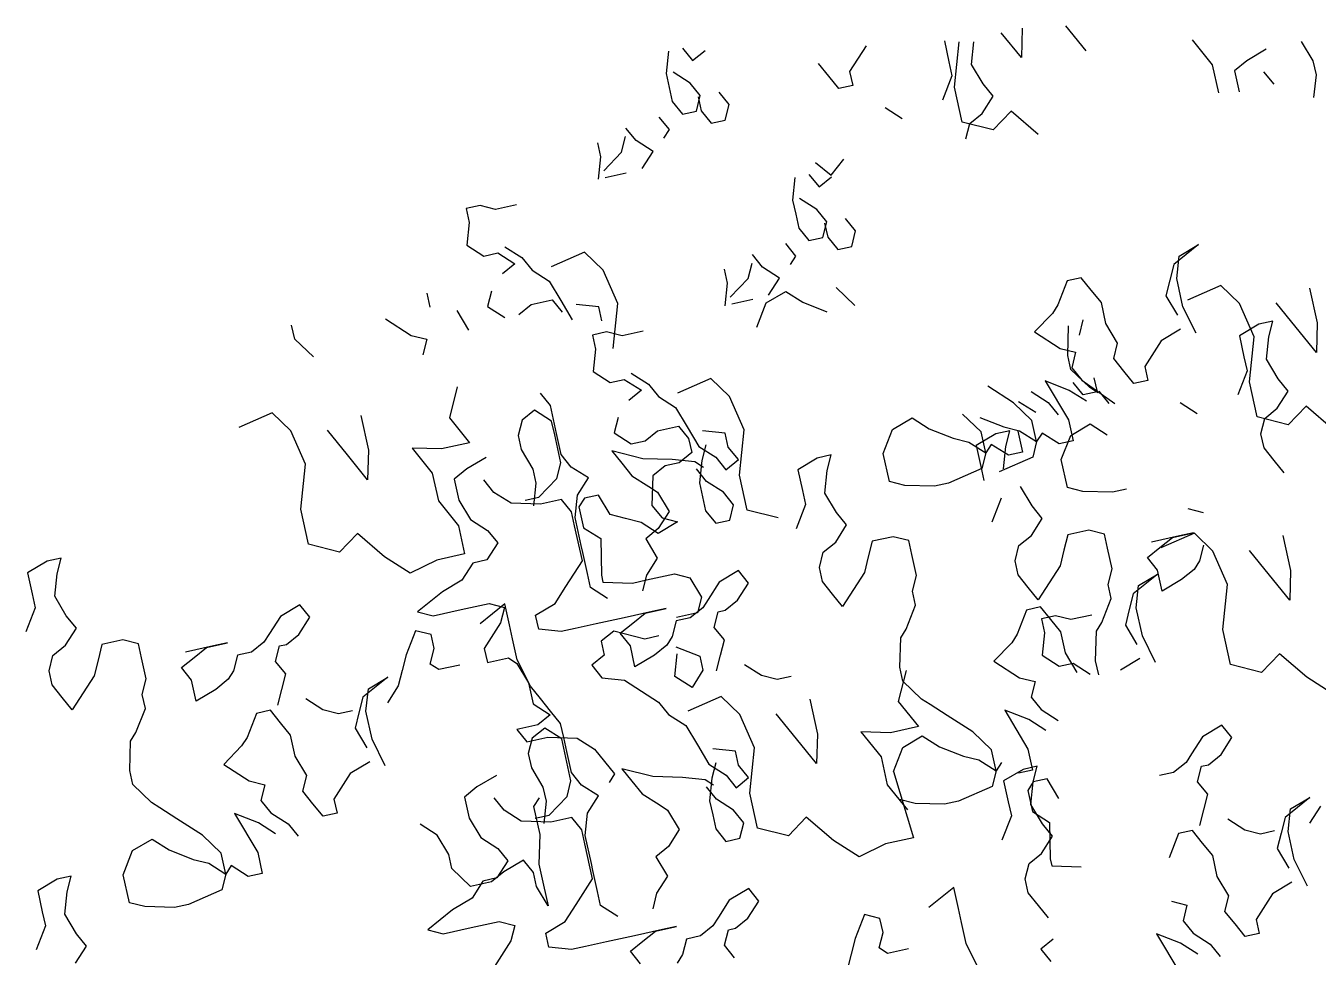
# Model space of a CAD drawing. Header units: millimetres. Extents: x 46 to 20372, y 30 to 14100.
# Drawn here: x 19454.6 to 19678, y 1046.2 to 1207.2 of the extents above; entities that cross this region are included whole.
import ezdxf

# ---------------------------------------------------------------- set-up
doc = ezdxf.new("R2010")
doc.units = ezdxf.units.MM
doc.layers.get('0').update_dxf_attribs({"color": 250})

msp = doc.modelspace()

# ---------------------------------------------------------------- linework, layer by layer
for p, q in [((19626.87, 1206.81), (19626.73, 1201.7)), ((19634.39, 1207.19), (19637.88, 1202.88)), ((19613.42, 1204.58), (19614.21, 1200.95)), ((19615.16, 1196.62), (19615.99, 1204.41)), ((19618.11, 1200.54), (19618.52, 1204.43)), ((19626.73, 1201.7), (19623.24, 1206.01)), ((19656.25, 1204.76), (19659.74, 1200.46)), ((19675.13, 1204.49), (19677.13, 1201.13)), ((19565.74, 1202.82), (19565.33, 1198.93)), ((19568.16, 1203.36), (19569.9, 1201.2)), ((19569.9, 1201.2), (19572.05, 1202.94)), ((19599.89, 1203.73), (19597.05, 1199.3)), ((19669.08, 1203.16), (19665.72, 1201.15)), ((19593.43, 1198.5), (19591.69, 1200.66)), ((19614.21, 1200.95), (19614.74, 1198.53)), ((19620.11, 1197.18), (19618.11, 1200.54)), ((19659.74, 1200.46), (19660.8, 1195.62)), ((19665.72, 1201.15), (19663.56, 1199.41)), ((19677.13, 1201.13), (19677.67, 1198.71)), ((19565.33, 1198.93), (19565.86, 1196.51)), ((19569.49, 1197.31), (19566.53, 1199.2)), ((19595.17, 1196.35), (19593.43, 1198.5)), ((19597.05, 1199.3), (19597.59, 1196.88)), ((19614.74, 1198.53), (19613.12, 1194.37)), ((19663.56, 1199.41), (19664.36, 1195.78)), ((19670.41, 1197.11), (19668.67, 1199.26)), ((19677.67, 1198.71), (19677.26, 1194.81)), ((19565.86, 1196.51), (19566.39, 1194.09)), ((19571.23, 1195.15), (19569.49, 1197.31)), ((19576.23, 1193.59), (19574.49, 1195.74)), ((19597.59, 1196.88), (19595.17, 1196.35)), ((19616.49, 1190.57), (19615.16, 1196.62)), ((19621.86, 1195.02), (19620.11, 1197.18)), ((19566.39, 1194.09), (19568.13, 1191.94)), ((19570.55, 1192.47), (19571.23, 1195.15)), ((19570.86, 1194.94), (19571.39, 1192.52)), ((19575.55, 1190.9), (19576.23, 1193.59)), ((19606.14, 1191.12), (19603.19, 1193.01)), ((19619.97, 1192.07), (19621.86, 1195.02)), ((19564.09, 1191.4), (19565.83, 1189.25)), ((19568.13, 1191.94), (19570.55, 1192.47)), ((19571.39, 1192.52), (19573.13, 1190.37)), ((19573.13, 1190.37), (19575.55, 1190.9)), ((19617.81, 1190.33), (19619.97, 1192.07)), ((19624.96, 1192.44), (19621.86, 1189.22)), ((19629.65, 1188.4), (19624.96, 1192.44)), ((19560.12, 1187.35), (19558.37, 1189.5)), ((19565.83, 1189.25), (19564.89, 1187.77)), ((19621.86, 1189.22), (19616.49, 1190.57)), ((19617.14, 1187.65), (19617.81, 1190.33)), ((19553.47, 1186.98), (19554, 1184.57)), ((19557.63, 1185.36), (19558.31, 1188.05)), ((19563.07, 1185.46), (19560.12, 1187.35)), ((19554, 1184.57), (19553.59, 1180.67)), ((19554.53, 1182.15), (19557.63, 1185.36)), ((19561.18, 1182.51), (19563.07, 1185.46)), ((19593.86, 1181.39), (19596.05, 1184.13)), ((19591.12, 1183.57), (19593.86, 1181.39)), ((19558.43, 1181.74), (19554.8, 1180.94)), ((19587.6, 1180.98), (19587.19, 1177.09)), ((19590.02, 1181.51), (19591.76, 1179.36)), ((19591.76, 1179.36), (19593.91, 1181.1)), ((19591.35, 1175.47), (19588.39, 1177.35)), ((19533.17, 1176.14), (19530.75, 1175.61)), ((19530.75, 1175.61), (19531.28, 1173.19)), ((19535.85, 1175.46), (19533.17, 1176.14)), ((19539.48, 1176.26), (19535.85, 1175.46)), ((19587.19, 1177.09), (19587.72, 1174.67)), ((19593.09, 1173.31), (19591.35, 1175.47)), ((19531.28, 1173.19), (19530.87, 1169.29)), ((19587.72, 1174.67), (19588.25, 1172.25)), ((19592.41, 1170.63), (19593.09, 1173.31)), ((19592.72, 1173.1), (19593.25, 1170.68)), ((19598.09, 1171.74), (19596.35, 1173.9)), ((19588.25, 1172.25), (19589.99, 1170.1)), ((19589.99, 1170.1), (19592.41, 1170.63)), ((19593.25, 1170.68), (19594.99, 1168.53)), ((19597.41, 1169.06), (19598.09, 1171.74)), ((19530.87, 1169.29), (19533.82, 1167.41)), ((19537.45, 1169.02), (19540.4, 1167.13)), ((19585.95, 1169.56), (19587.69, 1167.41)), ((19594.99, 1168.53), (19597.41, 1169.06)), ((19657.38, 1169.4), (19653.07, 1165.92)), ((19654.02, 1167.39), (19657.38, 1169.4)), ((19533.82, 1167.41), (19536.24, 1167.94)), ((19536.24, 1167.94), (19539.19, 1166.05)), ((19540.4, 1167.13), (19542.14, 1164.98)), ((19551.22, 1168.08), (19545.44, 1165.54)), ((19554.43, 1164.98), (19551.22, 1168.08)), ((19579.49, 1163.52), (19580.17, 1166.2)), ((19581.98, 1165.5), (19580.23, 1167.65)), ((19587.69, 1167.41), (19586.75, 1165.93)), ((19653.6, 1163.5), (19654.02, 1167.39)), ((19539.19, 1166.05), (19537.03, 1164.31)), ((19542.14, 1164.98), (19545.09, 1163.09)), ((19556.97, 1159.2), (19554.43, 1164.98)), ((19575.33, 1165.14), (19575.86, 1162.72)), ((19584.93, 1163.61), (19581.98, 1165.5)), ((19653.07, 1165.92), (19652.39, 1163.23)), ((19545.09, 1163.09), (19547.1, 1159.73)), ((19575.86, 1162.72), (19575.45, 1158.83)), ((19576.39, 1160.3), (19579.49, 1163.52)), ((19583.04, 1160.66), (19584.93, 1163.61)), ((19597.93, 1158.86), (19594.72, 1161.96)), ((19634.66, 1163.14), (19633.04, 1158.98)), ((19637.08, 1163.67), (19634.66, 1163.14)), ((19638.82, 1161.52), (19637.08, 1163.67)), ((19652.39, 1163.23), (19651.72, 1160.55)), ((19654.67, 1158.66), (19653.6, 1163.5)), ((19661.24, 1162.32), (19655.46, 1159.78)), ((19664.45, 1159.22), (19661.24, 1162.32)), ((19676.55, 1161.88), (19677.88, 1155.84)), ((19524.53, 1158.57), (19524, 1160.99)), ((19535.15, 1161.36), (19534.47, 1158.67)), ((19541.99, 1159.06), (19545.62, 1159.86)), ((19545.62, 1159.86), (19547.36, 1157.7)), ((19547.1, 1159.73), (19549.1, 1156.36)), ((19580.29, 1159.89), (19576.66, 1159.09)), ((19582.62, 1159.3), (19585.99, 1161.3)), ((19585.99, 1161.3), (19588.94, 1159.42)), ((19640.57, 1159.36), (19638.82, 1161.52)), ((19651.72, 1160.55), (19653.72, 1157.18)), ((19531.21, 1154.61), (19529.2, 1157.98)), ((19534.47, 1158.67), (19537.42, 1156.79)), ((19539.84, 1157.32), (19541.99, 1159.06)), ((19553.68, 1158.64), (19549.78, 1159.05)), ((19554.21, 1156.22), (19553.68, 1158.64)), ((19556.15, 1151.41), (19556.97, 1159.2)), ((19581, 1155.14), (19582.62, 1159.3)), ((19588.94, 1159.42), (19593.1, 1157.79)), ((19632.1, 1157.5), (19629, 1154.29)), ((19633.04, 1158.98), (19632.1, 1157.5)), ((19641.36, 1155.74), (19640.57, 1159.36)), ((19656.94, 1154.09), (19654.67, 1158.66)), ((19666.99, 1153.44), (19664.45, 1159.22)), ((19674.25, 1155.04), (19670.77, 1159.34)), ((19501.12, 1153.07), (19500.59, 1155.49)), ((19516.84, 1156.53), (19521.27, 1153.7)), ((19634.75, 1150.25), (19634.89, 1155.35)), ((19637.38, 1156.4), (19636.7, 1153.71)), ((19643.37, 1152.37), (19641.36, 1155.74)), ((19667.78, 1155.62), (19664.42, 1153.61)), ((19670.2, 1156.15), (19667.78, 1155.62)), ((19669.52, 1153.46), (19670.2, 1156.15)), ((19677.73, 1150.73), (19674.25, 1155.04)), ((19677.88, 1155.84), (19677.73, 1150.73)), ((19504.34, 1149.97), (19501.12, 1153.07)), ((19521.27, 1153.7), (19523.96, 1153.02)), ((19523.96, 1153.02), (19523.28, 1150.33)), ((19555.03, 1154.3), (19552.61, 1153.76)), ((19552.61, 1153.76), (19553.14, 1151.34)), ((19557.71, 1153.62), (19555.03, 1154.3)), ((19561.34, 1154.41), (19557.71, 1153.62)), ((19629, 1154.29), (19633.43, 1151.46)), ((19650.89, 1152.76), (19648.06, 1148.33)), ((19654.25, 1154.77), (19650.89, 1152.76)), ((19664.42, 1153.61), (19665.22, 1149.98)), ((19666.17, 1145.65), (19666.99, 1153.44)), ((19669.11, 1149.57), (19669.52, 1153.46)), ((19553.14, 1151.34), (19552.73, 1147.45)), ((19633.43, 1151.46), (19636.12, 1150.78)), ((19636.12, 1150.78), (19635.44, 1148.09)), ((19642.69, 1149.69), (19643.37, 1152.37)), ((19635.28, 1147.83), (19634.75, 1150.25)), ((19644.43, 1147.53), (19642.69, 1149.69)), ((19648.06, 1148.33), (19648.59, 1145.91)), ((19665.22, 1149.98), (19665.75, 1147.56)), ((19671.12, 1146.21), (19669.11, 1149.57)), ((19552.73, 1147.45), (19555.68, 1145.56)), ((19555.68, 1145.56), (19558.1, 1146.09)), ((19558.1, 1146.09), (19561.05, 1144.21)), ((19559.31, 1147.17), (19562.26, 1145.29)), ((19573.08, 1146.23), (19567.3, 1143.69)), ((19576.29, 1143.13), (19573.08, 1146.23)), ((19638.5, 1144.73), (19635.28, 1147.83)), ((19635.44, 1148.09), (19637.18, 1145.94)), ((19639.29, 1146.37), (19639.82, 1143.95)), ((19646.18, 1145.38), (19644.43, 1147.53)), ((19665.75, 1147.56), (19664.13, 1143.4)), ((19672.86, 1144.05), (19671.12, 1146.21)), ((19529.22, 1144.82), (19527.86, 1139.44)), ((19561.05, 1144.21), (19558.89, 1142.46)), ((19562.26, 1145.29), (19564, 1143.13)), ((19625.35, 1142.07), (19620.92, 1144.9)), ((19628.41, 1143.98), (19631.36, 1142.09)), ((19635.02, 1144.2), (19630.86, 1145.82)), ((19630.86, 1145.82), (19634.88, 1139.09)), ((19637.98, 1142.31), (19635.02, 1144.2)), ((19637.4, 1143.42), (19635.66, 1145.57)), ((19637.18, 1145.94), (19642.92, 1141.9)), ((19639.82, 1143.95), (19637.4, 1143.42)), ((19639.97, 1143.79), (19638.5, 1144.73)), ((19640.13, 1144.05), (19641.87, 1141.9)), ((19648.59, 1145.91), (19646.18, 1145.38)), ((19667.5, 1139.6), (19666.17, 1145.65)), ((19670.98, 1141.1), (19672.86, 1144.05)), ((19545.33, 1141.56), (19543.59, 1143.72)), ((19545.86, 1139.15), (19545.33, 1141.56)), ((19564, 1143.13), (19566.95, 1141.25)), ((19578.83, 1137.35), (19576.29, 1143.13)), ((19628.56, 1138.97), (19625.35, 1142.07)), ((19629.21, 1140.35), (19626.25, 1142.24)), ((19631.36, 1142.09), (19633.1, 1139.94)), ((19657.14, 1140.15), (19654.19, 1142.04)), ((19497.24, 1140.32), (19491.46, 1137.78)), ((19500.45, 1137.22), (19497.24, 1140.32)), ((19512.55, 1139.88), (19513.88, 1133.84)), ((19527.86, 1139.44), (19531.34, 1135.14)), ((19542.57, 1140.79), (19540.42, 1139.05)), ((19545.52, 1138.9), (19542.57, 1140.79)), ((19557.01, 1139.51), (19556.33, 1136.83)), ((19566.95, 1141.25), (19568.96, 1137.88)), ((19604.48, 1137.45), (19607.85, 1139.46)), ((19607.85, 1139.46), (19610.8, 1137.57)), ((19619.79, 1137.01), (19616.58, 1140.11)), ((19619.57, 1139.53), (19623.73, 1137.91)), ((19672.87, 1138.25), (19667.5, 1139.6)), ((19668.14, 1136.68), (19668.82, 1139.36)), ((19668.82, 1139.36), (19670.98, 1141.1)), ((19675.97, 1141.47), (19672.87, 1138.25)), ((19680.66, 1137.43), (19675.97, 1141.47)), ((19502.99, 1131.44), (19500.45, 1137.22)), ((19510.25, 1133.04), (19506.77, 1137.34)), ((19540.42, 1139.05), (19539.74, 1136.37)), ((19546.06, 1136.49), (19545.52, 1138.9)), ((19546.39, 1136.72), (19545.86, 1139.15)), ((19561.7, 1135.47), (19563.85, 1137.22)), ((19563.85, 1137.22), (19567.48, 1138.01)), ((19567.48, 1138.01), (19569.22, 1135.86)), ((19568.96, 1137.88), (19570.96, 1134.52)), ((19575.54, 1136.79), (19571.64, 1137.21)), ((19578.01, 1129.56), (19578.83, 1137.35)), ((19602.86, 1133.29), (19604.48, 1137.45)), ((19610.8, 1137.57), (19614.96, 1135.95)), ((19624.72, 1137.19), (19622.3, 1136.66)), ((19623.73, 1137.91), (19626.41, 1137.23)), ((19624.04, 1134.5), (19624.72, 1137.19)), ((19626.11, 1137.13), (19626.91, 1133.5)), ((19626.41, 1137.23), (19629.36, 1135.35)), ((19629.36, 1135.35), (19628.56, 1138.97)), ((19634.88, 1139.09), (19635.68, 1135.46)), ((19635.26, 1136.41), (19638.62, 1138.42)), ((19638.62, 1138.42), (19641.57, 1136.53)), ((19531.34, 1135.14), (19526.51, 1134.07)), ((19539.74, 1136.37), (19540.28, 1133.95)), ((19547.12, 1131.65), (19546.06, 1136.49)), ((19547.19, 1133.1), (19546.39, 1136.72)), ((19556.33, 1136.83), (19559.28, 1134.94)), ((19559.28, 1134.94), (19561.7, 1135.47)), ((19569.22, 1135.86), (19569.75, 1133.44)), ((19576.07, 1134.38), (19575.54, 1136.79)), ((19614.96, 1135.95), (19617.64, 1135.27)), ((19617.64, 1135.27), (19620.59, 1133.39)), ((19622.3, 1136.66), (19618.94, 1134.65)), ((19620.59, 1133.39), (19619.79, 1137.01)), ((19621.54, 1134.86), (19620.59, 1133.39)), ((19624.49, 1132.97), (19621.54, 1134.86)), ((19629.36, 1135.35), (19628.69, 1132.66)), ((19630.31, 1136.82), (19629.36, 1135.35)), ((19633.26, 1134.93), (19630.31, 1136.82)), ((19635.68, 1135.46), (19633.26, 1134.93)), ((19633.63, 1132.25), (19635.26, 1136.41)), ((19668.68, 1134.26), (19668.14, 1136.68)), ((19513.73, 1128.73), (19510.25, 1133.04)), ((19513.88, 1133.84), (19513.73, 1128.73)), ((19526.51, 1134.07), (19521.4, 1134.22)), ((19521.4, 1134.22), (19524.89, 1129.91)), ((19540.28, 1133.95), (19542.28, 1130.58)), ((19548.93, 1130.94), (19547.19, 1133.1)), ((19555.92, 1133.75), (19557.66, 1131.59)), ((19561.29, 1132.39), (19555.92, 1133.75)), ((19569.75, 1133.44), (19567.6, 1131.7)), ((19570.96, 1134.52), (19573.92, 1132.63)), ((19572.17, 1134.79), (19571.5, 1132.1)), ((19573.92, 1132.63), (19575.66, 1130.48)), ((19577.81, 1132.22), (19576.07, 1134.38)), ((19593.86, 1133.03), (19591.45, 1132.5)), ((19593.19, 1130.35), (19593.86, 1133.03)), ((19603.93, 1128.45), (19602.86, 1133.29)), ((19618.94, 1134.65), (19619.73, 1131.02)), ((19620.59, 1133.39), (19619.92, 1130.7)), ((19628.69, 1132.66), (19622.91, 1130.12)), ((19623.63, 1130.61), (19624.04, 1134.5)), ((19626.91, 1133.5), (19624.49, 1132.97)), ((19670.42, 1132.1), (19668.68, 1134.26)), ((19502.17, 1123.65), (19502.99, 1131.44)), ((19530.87, 1130.61), (19528.71, 1128.87)), ((19534.23, 1132.62), (19530.87, 1130.61)), ((19542.28, 1130.58), (19542.81, 1128.17)), ((19546.44, 1128.96), (19547.12, 1131.65)), ((19551.88, 1129.06), (19548.93, 1130.94)), ((19557.66, 1131.59), (19559.4, 1129.44)), ((19566.39, 1132.25), (19561.29, 1132.39)), ((19565.18, 1131.17), (19563.03, 1129.43)), ((19567.6, 1131.7), (19565.18, 1131.17)), ((19570.29, 1131.84), (19566.39, 1132.25)), ((19571.76, 1130.89), (19570.29, 1131.84)), ((19572.29, 1128.47), (19570.55, 1130.63)), ((19571.5, 1132.1), (19571.09, 1128.21)), ((19575.66, 1130.48), (19577.81, 1132.22)), ((19591.45, 1132.5), (19588.08, 1130.49)), ((19588.08, 1130.49), (19588.88, 1126.87)), ((19619.92, 1130.7), (19614.14, 1128.16)), ((19619.73, 1131.02), (19620.27, 1128.6)), ((19634.7, 1127.41), (19633.63, 1132.25)), ((19672.16, 1129.95), (19670.42, 1132.1)), ((19524.89, 1129.91), (19525.95, 1125.08)), ((19528.71, 1128.87), (19529.51, 1125.24)), ((19535.56, 1126.57), (19533.82, 1128.72)), ((19542.81, 1128.17), (19542.4, 1124.27)), ((19543.34, 1125.75), (19546.44, 1128.96)), ((19549.99, 1126.1), (19551.88, 1129.06)), ((19559.4, 1129.44), (19562.35, 1127.56)), ((19563.03, 1129.43), (19562.88, 1124.32)), ((19571.09, 1128.21), (19571.62, 1125.79)), ((19575.25, 1126.59), (19572.29, 1128.47)), ((19579.34, 1123.51), (19578.01, 1129.56)), ((19592.78, 1126.45), (19593.19, 1130.35)), ((19606.61, 1127.77), (19603.93, 1128.45)), ((19614.14, 1128.16), (19611.71, 1127.63)), ((19538.51, 1124.68), (19535.56, 1126.57)), ((19549.58, 1122.21), (19549.99, 1126.1)), ((19553.62, 1126.09), (19551.2, 1125.56)), ((19555.63, 1122.73), (19553.62, 1126.09)), ((19562.35, 1127.56), (19563.83, 1126.61)), ((19563.83, 1126.61), (19565.84, 1123.25)), ((19576.99, 1124.43), (19575.25, 1126.59)), ((19588.88, 1126.87), (19589.41, 1124.45)), ((19594.78, 1123.09), (19592.78, 1126.45)), ((19611.71, 1127.63), (19606.61, 1127.77)), ((19628.61, 1124.24), (19626.61, 1127.6)), ((19637.38, 1126.73), (19634.7, 1127.41)), ((19642.48, 1126.59), (19637.38, 1126.73)), ((19644.91, 1127.12), (19642.48, 1126.59)), ((19525.95, 1125.08), (19529.43, 1120.77)), ((19529.51, 1125.24), (19531.52, 1121.88)), ((19543.61, 1124.54), (19538.51, 1124.68)), ((19540.93, 1125.22), (19543.34, 1125.75)), ((19547.24, 1125.33), (19543.61, 1124.54)), ((19548.98, 1123.18), (19547.24, 1125.33)), ((19551.2, 1125.56), (19550.26, 1124.08)), ((19550.26, 1124.08), (19551.06, 1120.45)), ((19562.88, 1124.32), (19564.62, 1122.17)), ((19571.62, 1125.79), (19572.15, 1123.37)), ((19576.31, 1121.75), (19576.99, 1124.43)), ((19589.41, 1124.45), (19587.79, 1120.29)), ((19623.24, 1125.59), (19621.62, 1121.43)), ((19630.35, 1122.08), (19628.61, 1124.24)), ((19655.49, 1123.76), (19658.18, 1123.08)), ((19503.5, 1117.6), (19502.17, 1123.65)), ((19531.52, 1121.88), (19534.47, 1119.99)), ((19549.51, 1120.76), (19548.98, 1123.18)), ((19550.64, 1117.37), (19549.58, 1122.21)), ((19558.31, 1122.05), (19555.63, 1122.73)), ((19561, 1121.37), (19558.31, 1122.05)), ((19565.84, 1123.25), (19563.95, 1120.3)), ((19567.31, 1121.49), (19563.95, 1119.48)), ((19564.62, 1122.17), (19567.31, 1121.49)), ((19572.15, 1123.37), (19573.89, 1121.22)), ((19573.89, 1121.22), (19576.31, 1121.75)), ((19584.71, 1122.16), (19579.34, 1123.51)), ((19596.52, 1120.94), (19594.78, 1123.09)), ((19628.47, 1119.14), (19630.35, 1122.08)), ((19511.97, 1119.47), (19508.87, 1116.25)), ((19516.66, 1115.43), (19511.97, 1119.47)), ((19529.43, 1120.77), (19530.49, 1115.93)), ((19534.47, 1119.99), (19536.21, 1117.84)), ((19550.84, 1114.71), (19549.51, 1120.76)), ((19551.06, 1120.45), (19554.01, 1118.57)), ((19563.95, 1119.48), (19561, 1121.37)), ((19563.95, 1120.3), (19561.8, 1118.56)), ((19594.64, 1117.99), (19596.52, 1120.94)), ((19634.78, 1119.25), (19634.1, 1116.57)), ((19638.41, 1120.05), (19634.78, 1119.25)), ((19641.09, 1119.37), (19638.41, 1120.05)), ((19641.62, 1116.95), (19641.09, 1119.37)), ((19656.64, 1119.53), (19650.86, 1116.99)), ((19652.84, 1118.77), (19656.47, 1119.57)), ((19656.47, 1119.57), (19654.05, 1119.04)), ((19659.85, 1116.43), (19656.64, 1119.53)), ((19508.87, 1116.25), (19503.5, 1117.6)), ((19536.21, 1117.84), (19534.32, 1114.89)), ((19550.91, 1116.16), (19550.64, 1117.37)), ((19554.01, 1118.57), (19554.13, 1112.25)), ((19561.8, 1118.56), (19563.8, 1115.19)), ((19592.48, 1116.25), (19594.64, 1117.99)), ((19600.95, 1118.11), (19600.27, 1115.42)), ((19604.58, 1118.9), (19600.95, 1118.11)), ((19607.26, 1118.23), (19604.58, 1118.9)), ((19607.79, 1115.81), (19607.26, 1118.23)), ((19625.64, 1114.71), (19626.31, 1117.39)), ((19626.31, 1117.39), (19628.47, 1119.14)), ((19648.54, 1115.29), (19650.69, 1117.03)), ((19654.05, 1119.04), (19649.22, 1117.98)), ((19650.69, 1117.03), (19652.84, 1118.77)), ((19658.21, 1117.42), (19657.53, 1114.73)), ((19671.95, 1119.09), (19673.28, 1113.05)), ((19460.72, 1115.19), (19458.3, 1114.66)), ((19460.04, 1112.5), (19460.72, 1115.19)), ((19521.09, 1112.6), (19516.66, 1115.43)), ((19525.66, 1114.87), (19521.09, 1112.6)), ((19530.49, 1115.93), (19525.66, 1114.87)), ((19534.32, 1114.89), (19531.9, 1114.35)), ((19551.71, 1112.54), (19550.91, 1116.16)), ((19563.8, 1115.19), (19561.91, 1112.24)), ((19591.81, 1113.56), (19592.48, 1116.25)), ((19600.27, 1115.42), (19599.6, 1112.74)), ((19608.59, 1112.18), (19607.79, 1115.81)), ((19634.1, 1116.57), (19633.43, 1113.88)), ((19642.42, 1113.33), (19641.62, 1116.95)), ((19650.28, 1113.14), (19648.54, 1115.29)), ((19662.39, 1110.65), (19659.85, 1116.43)), ((19669.65, 1112.25), (19666.17, 1116.55)), ((19458.3, 1114.66), (19454.94, 1112.65)), ((19454.94, 1112.65), (19455.73, 1109.02)), ((19531.9, 1114.35), (19530.02, 1111.4)), ((19548.01, 1110.29), (19550.84, 1114.71)), ((19552.24, 1110.12), (19551.71, 1112.54)), ((19577.84, 1113.04), (19574.48, 1111.03)), ((19579.58, 1110.89), (19577.84, 1113.04)), ((19592.34, 1111.14), (19591.81, 1113.56)), ((19599.6, 1112.74), (19597.71, 1109.79)), ((19626.17, 1112.29), (19625.64, 1114.71)), ((19633.43, 1113.88), (19631.54, 1110.93)), ((19641.75, 1110.64), (19642.42, 1113.33)), ((19651.08, 1109.51), (19650.28, 1113.14)), ((19656.59, 1113.26), (19654.44, 1111.52)), ((19657.53, 1114.73), (19656.59, 1113.26)), ((19673.28, 1113.05), (19673.13, 1107.94)), ((19459.63, 1108.61), (19460.04, 1112.5)), ((19530.02, 1111.4), (19526.65, 1109.4)), ((19546.13, 1107.34), (19548.01, 1110.29)), ((19554.13, 1112.25), (19554.39, 1111.04)), ((19554.39, 1111.04), (19559.5, 1110.9)), ((19559.5, 1110.9), (19561.92, 1111.43)), ((19561.91, 1112.24), (19561.24, 1109.56)), ((19561.92, 1111.43), (19566.75, 1112.49)), ((19566.75, 1112.49), (19569.44, 1111.82)), ((19569.44, 1111.82), (19571.44, 1108.45)), ((19574.48, 1111.03), (19572.59, 1108.08)), ((19577.69, 1107.94), (19579.58, 1110.89)), ((19594.08, 1108.99), (19592.34, 1111.14)), ((19607.92, 1109.5), (19608.59, 1112.18)), ((19627.91, 1110.14), (19626.17, 1112.29)), ((19631.54, 1110.93), (19629.65, 1107.98)), ((19642.28, 1108.22), (19641.75, 1110.64)), ((19650.37, 1112.49), (19646.06, 1109.01)), ((19646.59, 1106.59), (19647.01, 1110.48)), ((19647.01, 1110.48), (19650.37, 1112.49)), ((19654.44, 1111.52), (19651.08, 1109.51)), ((19661.57, 1102.86), (19662.39, 1110.65)), ((19673.13, 1107.94), (19669.65, 1112.25)), ((19455.73, 1109.02), (19456.27, 1106.6)), ((19461.63, 1105.24), (19459.63, 1108.61)), ((19526.65, 1109.4), (19522.35, 1105.91)), ((19555.19, 1108.23), (19552.24, 1110.12)), ((19571.44, 1108.45), (19570.77, 1105.77)), ((19572.59, 1108.08), (19571.65, 1106.61)), ((19595.82, 1106.84), (19594.08, 1108.99)), ((19597.71, 1109.79), (19595.82, 1106.84)), ((19608.45, 1107.07), (19607.92, 1109.5)), ((19629.65, 1107.98), (19627.91, 1110.14)), ((19640.65, 1104.06), (19642.28, 1108.22)), ((19646.06, 1109.01), (19645.38, 1106.32)), ((19456.27, 1106.6), (19454.64, 1102.44)), ((19502, 1107.13), (19498.64, 1105.12)), ((19503.74, 1104.98), (19502, 1107.13)), ((19522.35, 1105.91), (19525.03, 1105.24)), ((19525.03, 1105.24), (19529.87, 1106.3)), ((19529.87, 1106.3), (19534.71, 1107.36)), ((19537.46, 1107.32), (19533.15, 1103.84)), ((19534.71, 1107.36), (19537.39, 1106.68)), ((19537.39, 1106.68), (19536.72, 1104)), ((19538.26, 1103.69), (19537.46, 1107.32)), ((19542.76, 1105.33), (19546.13, 1107.34)), ((19562.91, 1105.96), (19558.08, 1104.89)), ((19561.7, 1105.69), (19565.33, 1106.49)), ((19565.33, 1106.49), (19562.91, 1105.96)), ((19571.65, 1106.61), (19569.49, 1104.87)), ((19573.65, 1103.24), (19574.33, 1105.93)), ((19574.33, 1105.93), (19575.54, 1106.2)), ((19575.54, 1106.2), (19577.69, 1107.94)), ((19606.83, 1102.91), (19608.45, 1107.07)), ((19627.65, 1106.23), (19626.03, 1102.07)), ((19630.07, 1106.76), (19627.65, 1106.23)), ((19631.81, 1104.6), (19630.07, 1106.76)), ((19645.38, 1106.32), (19644.71, 1103.63)), ((19647.66, 1101.75), (19646.59, 1106.59)), ((19463.38, 1103.09), (19461.63, 1105.24)), ((19498.64, 1105.12), (19496.75, 1102.17)), ((19501.85, 1102.03), (19503.74, 1104.98)), ((19536.72, 1104), (19533.89, 1099.57)), ((19538.79, 1101.27), (19538.26, 1103.69)), ((19543.3, 1102.91), (19542.76, 1105.33)), ((19553.24, 1103.83), (19549.61, 1103.03)), ((19558.08, 1104.89), (19553.24, 1103.83)), ((19557.4, 1102.21), (19559.55, 1103.95)), ((19559.55, 1103.95), (19561.7, 1105.69)), ((19567.07, 1104.34), (19566.39, 1101.65)), ((19569.49, 1104.87), (19567.07, 1104.34)), ((19570.77, 1105.77), (19567.14, 1104.97)), ((19632.62, 1105.25), (19630.21, 1104.72)), ((19630.21, 1104.72), (19630.74, 1102.3)), ((19633.55, 1102.45), (19631.81, 1104.6)), ((19635.31, 1104.58), (19632.62, 1105.25)), ((19638.94, 1105.37), (19635.31, 1104.58)), ((19639.71, 1102.59), (19640.65, 1104.06)), ((19644.71, 1103.63), (19646.71, 1100.27)), ((19461.49, 1100.14), (19463.38, 1103.09)), ((19496.75, 1102.17), (19495.81, 1100.7)), ((19499.7, 1100.29), (19501.85, 1102.03)), ((19522, 1102.65), (19520.38, 1098.49)), ((19524.69, 1101.98), (19522, 1102.65)), ((19525.22, 1099.56), (19524.69, 1101.98)), ((19547.19, 1102.5), (19543.3, 1102.91)), ((19549.61, 1103.03), (19547.19, 1102.5)), ((19556.26, 1102.58), (19554.1, 1100.84)), ((19561.62, 1101.22), (19556.26, 1102.58)), ((19559.14, 1100.05), (19557.4, 1102.21)), ((19564.04, 1101.75), (19561.62, 1101.22)), ((19566.39, 1101.65), (19565.45, 1100.18)), ((19575.39, 1101.09), (19573.65, 1103.24)), ((19605.74, 1096.34), (19605.88, 1101.44)), ((19605.88, 1101.44), (19606.83, 1102.91)), ((19626.03, 1102.07), (19625.09, 1100.59)), ((19630.74, 1102.3), (19630.33, 1098.41)), ((19634.35, 1098.82), (19633.55, 1102.45)), ((19639.57, 1097.48), (19639.71, 1102.59)), ((19649.93, 1097.18), (19647.66, 1101.75)), ((19662.9, 1096.81), (19661.57, 1102.86)), ((19459.33, 1098.4), (19461.49, 1100.14)), ((19467.8, 1100.26), (19467.12, 1097.58)), ((19471.43, 1101.06), (19467.8, 1100.26)), ((19474.11, 1100.38), (19471.43, 1101.06)), ((19474.65, 1097.96), (19474.11, 1100.38)), ((19487.07, 1100.05), (19482.24, 1098.98)), ((19483.71, 1098.04), (19485.86, 1099.78)), ((19485.86, 1099.78), (19489.49, 1100.58)), ((19489.49, 1100.58), (19487.07, 1100.05)), ((19495.81, 1100.7), (19493.65, 1098.96)), ((19497.81, 1097.33), (19498.49, 1100.02)), ((19498.49, 1100.02), (19499.7, 1100.29)), ((19524.54, 1096.87), (19525.22, 1099.56)), ((19533.89, 1099.57), (19534.42, 1097.16)), ((19539.59, 1097.64), (19538.79, 1101.27)), ((19554.1, 1100.84), (19554.63, 1098.41)), ((19559.94, 1096.43), (19559.14, 1100.05)), ((19565.45, 1100.18), (19563.3, 1098.43)), ((19566.99, 1099.87), (19571.15, 1098.24)), ((19574.71, 1098.41), (19575.39, 1101.09)), ((19625.09, 1100.59), (19621.99, 1097.37)), ((19458.66, 1095.72), (19459.33, 1098.4)), ((19467.12, 1097.58), (19466.45, 1094.89)), ((19475.44, 1094.33), (19474.65, 1097.96)), ((19481.56, 1096.3), (19483.71, 1098.04)), ((19491.23, 1098.43), (19490.56, 1095.74)), ((19493.65, 1098.96), (19491.23, 1098.43)), ((19499.56, 1095.18), (19497.81, 1097.33)), ((19520.38, 1098.49), (19519.7, 1095.81)), ((19534.42, 1097.16), (19538.05, 1097.95)), ((19538.05, 1097.95), (19539.52, 1097.01)), ((19539.52, 1097.01), (19541.53, 1093.65)), ((19541.86, 1093.07), (19539.59, 1097.64)), ((19554.63, 1098.41), (19552.48, 1096.68)), ((19563.3, 1098.43), (19559.94, 1096.43)), ((19566.85, 1094.76), (19567.26, 1098.66)), ((19571.15, 1098.24), (19571.69, 1095.83)), ((19574.04, 1095.72), (19574.71, 1098.41)), ((19621.99, 1097.37), (19626.42, 1094.54)), ((19630.33, 1098.41), (19633.27, 1096.52)), ((19633.27, 1096.52), (19635.69, 1097.05)), ((19636.36, 1095.46), (19634.35, 1098.82)), ((19635.69, 1097.05), (19638.65, 1095.17)), ((19640.1, 1095.06), (19639.57, 1097.48)), ((19647.24, 1097.85), (19643.88, 1095.84)), ((19671.37, 1098.68), (19668.27, 1095.46)), ((19676.06, 1094.64), (19671.37, 1098.68)), ((19459.19, 1093.29), (19458.66, 1095.72)), ((19466.45, 1094.89), (19464.56, 1091.94)), ((19483.3, 1094.14), (19481.56, 1096.3)), ((19490.56, 1095.74), (19489.61, 1094.26)), ((19498.88, 1092.5), (19499.56, 1095.18)), ((19519.7, 1095.81), (19519.03, 1093.12)), ((19526.02, 1095.93), (19524.54, 1096.87)), ((19529.64, 1096.72), (19526.02, 1095.93)), ((19552.48, 1096.68), (19554.22, 1094.52)), ((19569.8, 1092.87), (19566.85, 1094.76)), ((19571.69, 1095.83), (19569.8, 1092.87)), ((19581.83, 1094.9), (19578.88, 1096.79)), ((19584.51, 1094.22), (19581.83, 1094.9)), ((19586.93, 1094.75), (19584.51, 1094.22)), ((19606.81, 1095.78), (19605.46, 1090.4)), ((19606.27, 1093.92), (19605.74, 1096.34)), ((19668.27, 1095.46), (19662.9, 1096.81)), ((19460.93, 1091.14), (19459.19, 1093.29)), ((19474.77, 1091.65), (19475.44, 1094.33)), ((19484.1, 1090.51), (19483.3, 1094.14)), ((19487.46, 1092.52), (19484.1, 1090.51)), ((19489.61, 1094.26), (19487.46, 1092.52)), ((19498.2, 1089.81), (19498.88, 1092.5)), ((19517.22, 1094.64), (19512.91, 1091.16)), ((19513.44, 1088.74), (19513.86, 1092.64)), ((19513.86, 1092.64), (19517.22, 1094.64)), ((19519.03, 1093.12), (19517.14, 1090.17)), ((19541.53, 1093.65), (19542.33, 1090.02)), ((19543.6, 1090.92), (19541.86, 1093.07)), ((19554.22, 1094.52), (19558.12, 1094.11)), ((19558.12, 1094.11), (19561.07, 1092.22)), ((19609.48, 1090.82), (19606.27, 1093.92)), ((19626.42, 1094.54), (19629.1, 1093.87)), ((19629.1, 1093.87), (19628.42, 1091.18)), ((19680.49, 1091.81), (19676.06, 1094.64)), ((19462.67, 1088.99), (19460.93, 1091.14)), ((19464.56, 1091.94), (19462.67, 1088.99)), ((19475.3, 1089.23), (19474.77, 1091.65)), ((19505.99, 1088.99), (19503.04, 1090.87)), ((19512.91, 1091.16), (19512.23, 1088.47)), ((19545.35, 1088.76), (19543.6, 1090.92)), ((19561.07, 1092.22), (19564.02, 1090.33)), ((19564.02, 1090.33), (19565.76, 1088.18)), ((19574.84, 1091.28), (19569.06, 1088.74)), ((19578.05, 1088.18), (19574.84, 1091.28)), ((19590.15, 1090.84), (19591.48, 1084.8)), ((19605.46, 1090.4), (19608.94, 1086.1)), ((19610.96, 1089.88), (19609.48, 1090.82)), ((19628.42, 1091.18), (19630.17, 1089.03)), ((19473.68, 1085.07), (19475.3, 1089.23)), ((19494.5, 1088.38), (19492.88, 1084.22)), ((19496.93, 1088.91), (19494.5, 1088.38)), ((19498.66, 1086.76), (19496.93, 1088.91)), ((19508.67, 1088.31), (19505.99, 1088.99)), ((19511.09, 1088.84), (19508.67, 1088.31)), ((19512.23, 1088.47), (19511.56, 1085.79)), ((19514.51, 1083.9), (19513.44, 1088.74)), ((19542.33, 1090.02), (19545.28, 1088.13)), ((19545.28, 1088.13), (19543.12, 1086.39)), ((19547.08, 1086.61), (19545.35, 1088.76)), ((19565.76, 1088.18), (19568.71, 1086.29)), ((19580.59, 1082.4), (19578.05, 1088.18)), ((19587.85, 1084), (19584.36, 1088.3)), ((19613.91, 1087.99), (19610.96, 1089.88)), ((19618.34, 1085.16), (19613.91, 1087.99)), ((19628.01, 1087.29), (19623.85, 1088.91)), ((19623.85, 1088.91), (19627.87, 1082.18)), ((19630.17, 1089.03), (19633.12, 1087.14)), ((19500.41, 1084.61), (19498.66, 1086.76)), ((19511.56, 1085.79), (19513.56, 1082.43)), ((19543.12, 1086.39), (19539.5, 1085.59)), ((19544.33, 1085.84), (19542.18, 1084.1)), ((19547.28, 1083.95), (19544.33, 1085.84)), ((19547.62, 1084.19), (19547.08, 1086.61)), ((19568.71, 1086.29), (19570.72, 1082.93)), ((19608.94, 1086.1), (19604.1, 1085.03)), ((19630.97, 1085.4), (19628.01, 1087.29)), ((19661.4, 1086.34), (19658.04, 1084.33)), ((19663.14, 1084.19), (19661.4, 1086.34)), ((19472.59, 1078.49), (19472.74, 1083.59)), ((19472.74, 1083.59), (19473.68, 1085.07)), ((19492.88, 1084.22), (19491.94, 1082.74)), ((19501.2, 1080.98), (19500.41, 1084.61)), ((19516.78, 1079.33), (19514.51, 1083.9)), ((19539.5, 1085.59), (19541.24, 1083.44)), ((19541.24, 1083.44), (19544.86, 1084.24)), ((19542.18, 1084.1), (19541.5, 1081.42)), ((19544.86, 1084.24), (19549.97, 1084.09)), ((19547.82, 1081.53), (19547.28, 1083.95)), ((19548.15, 1081.77), (19547.62, 1084.19)), ((19549.97, 1084.09), (19552.92, 1082.2)), ((19591.33, 1079.69), (19587.85, 1084)), ((19591.48, 1084.8), (19591.33, 1079.69)), ((19599, 1085.18), (19602.48, 1080.87)), ((19604.1, 1085.03), (19599, 1085.18)), ((19606.24, 1082.5), (19609.61, 1084.51)), ((19609.61, 1084.51), (19612.56, 1082.62)), ((19621.55, 1082.06), (19618.34, 1085.16)), ((19658.04, 1084.33), (19656.15, 1081.38)), ((19661.25, 1081.24), (19663.14, 1084.19)), ((19491.94, 1082.74), (19488.84, 1079.53)), ((19541.5, 1081.42), (19542.04, 1078.99)), ((19548.88, 1076.7), (19547.82, 1081.53)), ((19548.95, 1078.14), (19548.15, 1081.77)), ((19552.92, 1082.2), (19554.66, 1080.05)), ((19570.72, 1082.93), (19572.72, 1079.57)), ((19577.3, 1081.84), (19573.4, 1082.26)), ((19577.83, 1079.42), (19577.3, 1081.84)), ((19579.77, 1074.61), (19580.59, 1082.4)), ((19604.62, 1078.34), (19606.24, 1082.5)), ((19612.56, 1082.62), (19616.72, 1081)), ((19622.35, 1078.43), (19621.55, 1082.06)), ((19627.87, 1082.18), (19628.67, 1078.55)), ((19656.15, 1081.38), (19655.21, 1079.91)), ((19488.84, 1079.53), (19493.27, 1076.7)), ((19503.21, 1077.61), (19501.2, 1080.98)), ((19514.1, 1080.01), (19510.73, 1078)), ((19554.66, 1080.05), (19556.4, 1077.9)), ((19572.72, 1079.57), (19575.68, 1077.68)), ((19573.93, 1079.83), (19573.25, 1077.15)), ((19579.57, 1077.27), (19577.83, 1079.42)), ((19602.48, 1080.87), (19603.55, 1076.04)), ((19616.72, 1081), (19619.4, 1080.32)), ((19619.4, 1080.32), (19622.35, 1078.43)), ((19623.3, 1079.91), (19622.35, 1078.43)), ((19629.45, 1079.23), (19627.03, 1078.7)), ((19628.77, 1076.54), (19629.45, 1079.23)), ((19655.21, 1079.91), (19653.05, 1078.17)), ((19657.21, 1076.54), (19657.89, 1079.23)), ((19657.89, 1079.23), (19659.1, 1079.5)), ((19659.1, 1079.5), (19661.25, 1081.24)), ((19473.12, 1076.07), (19472.59, 1078.49)), ((19502.53, 1074.93), (19503.21, 1077.61)), ((19510.73, 1078), (19507.9, 1073.57)), ((19535.99, 1077.66), (19532.63, 1075.66)), ((19542.04, 1078.99), (19544.04, 1075.63)), ((19550.69, 1075.99), (19548.95, 1078.14)), ((19556.4, 1077.9), (19555.46, 1076.42)), ((19563.05, 1077.44), (19557.68, 1078.8)), ((19557.68, 1078.8), (19559.42, 1076.64)), ((19568.15, 1077.3), (19563.05, 1077.44)), ((19572.05, 1076.88), (19568.15, 1077.3)), ((19573.52, 1075.94), (19572.05, 1076.88)), ((19573.25, 1077.15), (19572.84, 1073.26)), ((19575.68, 1077.68), (19577.41, 1075.53)), ((19577.41, 1075.53), (19579.57, 1077.27)), ((19604.62, 1078.34), (19608.09, 1066.89)), ((19622.35, 1078.43), (19621.68, 1075.75)), ((19627.03, 1078.7), (19623.67, 1076.69)), ((19628.67, 1078.55), (19626.25, 1078.02)), ((19631.22, 1077.05), (19628.8, 1076.52)), ((19633.23, 1073.69), (19631.22, 1077.05)), ((19653.05, 1078.17), (19650.63, 1077.64)), ((19476.34, 1072.97), (19473.12, 1076.07)), ((19493.27, 1076.7), (19495.96, 1076.02)), ((19495.96, 1076.02), (19495.28, 1073.33)), ((19504.27, 1072.77), (19502.53, 1074.93)), ((19532.63, 1075.66), (19530.47, 1073.92)), ((19544.04, 1075.63), (19544.57, 1073.21)), ((19548.2, 1074.01), (19548.88, 1076.7)), ((19553.64, 1074.11), (19550.69, 1075.99)), ((19559.42, 1076.64), (19561.16, 1074.49)), ((19574.05, 1073.52), (19572.31, 1075.67)), ((19581.1, 1068.56), (19579.77, 1074.61)), ((19603.55, 1076.04), (19607.03, 1071.73)), ((19621.68, 1075.75), (19615.89, 1073.21)), ((19623.67, 1076.69), (19624.47, 1073.06)), ((19628.8, 1076.52), (19627.85, 1075.04)), ((19627.85, 1075.04), (19628.65, 1071.41)), ((19628.36, 1072.65), (19628.77, 1076.54)), ((19658.96, 1074.39), (19657.21, 1076.54)), ((19477.81, 1072.03), (19476.34, 1072.97)), ((19495.28, 1073.33), (19497.02, 1071.18)), ((19506.02, 1070.62), (19504.27, 1072.77)), ((19507.9, 1073.57), (19508.43, 1071.15)), ((19530.47, 1073.92), (19531.27, 1070.29)), ((19537.31, 1071.62), (19535.58, 1073.77)), ((19543.37, 1073.76), (19542.42, 1072.29)), ((19544.57, 1073.21), (19544.16, 1069.32)), ((19545.1, 1070.8), (19548.2, 1074.01)), ((19551.75, 1071.15), (19553.64, 1074.11)), ((19561.16, 1074.49), (19564.11, 1072.6)), ((19564.11, 1072.6), (19565.59, 1071.66)), ((19572.84, 1073.26), (19573.38, 1070.84)), ((19577, 1071.64), (19574.05, 1073.52)), ((19608.37, 1072.82), (19605.68, 1073.5)), ((19613.47, 1072.68), (19608.37, 1072.82)), ((19615.89, 1073.21), (19613.47, 1072.68)), ((19624.47, 1073.06), (19625, 1070.64)), ((19630.37, 1069.28), (19628.36, 1072.65)), ((19658.28, 1071.71), (19658.96, 1074.39)), ((19676.62, 1073.85), (19672.31, 1070.37)), ((19673.26, 1071.85), (19676.62, 1073.85)), ((19678.43, 1072.33), (19676.54, 1069.38)), ((19480.76, 1070.14), (19477.81, 1072.03)), ((19485.19, 1067.31), (19480.76, 1070.14)), ((19494.86, 1069.44), (19490.7, 1071.06)), ((19490.7, 1071.06), (19494.72, 1064.34)), ((19497.02, 1071.18), (19499.97, 1069.29)), ((19508.43, 1071.15), (19506.02, 1070.62)), ((19531.27, 1070.29), (19533.28, 1066.93)), ((19540.27, 1069.73), (19537.31, 1071.62)), ((19542.42, 1072.29), (19543.48, 1067.45)), ((19542.69, 1070.26), (19545.1, 1070.8)), ((19549, 1070.38), (19545.37, 1069.58)), ((19550.74, 1068.23), (19549, 1070.38)), ((19551.34, 1067.26), (19551.75, 1071.15)), ((19565.59, 1071.66), (19567.6, 1068.3)), ((19573.38, 1070.84), (19573.91, 1068.42)), ((19578.74, 1069.48), (19577, 1071.64)), ((19589.56, 1070.42), (19586.47, 1067.21)), ((19594.26, 1066.39), (19589.56, 1070.42)), ((19625, 1070.64), (19623.38, 1066.48)), ((19628.65, 1071.41), (19631.6, 1069.52)), ((19657.6, 1069.02), (19658.28, 1071.71)), ((19665.39, 1068.2), (19662.44, 1070.08)), ((19672.31, 1070.37), (19671.63, 1067.69)), ((19672.84, 1067.95), (19673.26, 1071.85)), ((19497.82, 1067.55), (19494.86, 1069.44)), ((19499.97, 1069.29), (19501.71, 1067.14)), ((19525.75, 1067.35), (19522.81, 1069.24)), ((19545.37, 1069.58), (19540.27, 1069.73)), ((19551.27, 1065.81), (19550.74, 1068.23)), ((19567.6, 1068.3), (19565.71, 1065.35)), ((19573.91, 1068.42), (19575.65, 1066.26)), ((19578.07, 1066.8), (19578.74, 1069.48)), ((19586.47, 1067.21), (19581.1, 1068.56)), ((19632.11, 1067.13), (19630.37, 1069.28)), ((19631.6, 1069.52), (19631.72, 1063.21)), ((19656.33, 1068.12), (19653.9, 1067.59)), ((19658.06, 1065.97), (19656.33, 1068.12)), ((19668.07, 1067.52), (19665.39, 1068.2)), ((19670.49, 1068.05), (19668.07, 1067.52)), ((19673.91, 1063.11), (19672.84, 1067.95)), ((19473.1, 1064.65), (19476.46, 1066.66)), ((19476.46, 1066.66), (19479.41, 1064.77)), ((19488.4, 1064.22), (19485.19, 1067.31)), ((19527.76, 1063.99), (19525.75, 1067.35)), ((19533.28, 1066.93), (19536.23, 1065.04)), ((19543.48, 1067.45), (19543.34, 1062.34)), ((19552.6, 1059.76), (19551.27, 1065.81)), ((19552.4, 1062.42), (19551.34, 1067.26)), ((19575.65, 1066.26), (19578.07, 1066.8)), ((19598.68, 1063.56), (19594.26, 1066.39)), ((19603.25, 1065.83), (19598.68, 1063.56)), ((19608.09, 1066.89), (19603.25, 1065.83)), ((19630.23, 1064.18), (19632.11, 1067.13)), ((19653.9, 1067.59), (19652.28, 1063.43)), ((19659.81, 1063.82), (19658.06, 1065.97)), ((19671.63, 1067.69), (19670.96, 1065)), ((19471.47, 1060.49), (19473.1, 1064.65)), ((19479.41, 1064.77), (19483.57, 1063.15)), ((19489.2, 1060.59), (19488.4, 1064.22)), ((19494.72, 1064.34), (19495.52, 1060.71)), ((19528.29, 1061.57), (19527.76, 1063.99)), ((19536.23, 1065.04), (19537.97, 1062.88)), ((19565.71, 1065.35), (19563.55, 1063.61)), ((19563.55, 1063.61), (19565.56, 1060.24)), ((19628.07, 1062.44), (19630.23, 1064.18)), ((19660.6, 1060.19), (19659.81, 1063.82)), ((19670.96, 1065), (19672.96, 1061.64)), ((19483.57, 1063.15), (19486.25, 1062.47)), ((19486.25, 1062.47), (19489.2, 1060.59)), ((19490.15, 1062.06), (19489.2, 1060.59)), ((19493.1, 1060.17), (19490.15, 1062.06)), ((19531.51, 1058.48), (19528.29, 1061.57)), ((19537.97, 1062.88), (19536.08, 1059.93)), ((19540.65, 1063.02), (19537.29, 1061.01)), ((19542.4, 1060.87), (19540.65, 1063.02)), ((19543.34, 1062.34), (19544.14, 1058.71)), ((19552.67, 1061.21), (19552.4, 1062.42)), ((19553.47, 1057.58), (19552.67, 1061.21)), ((19627.4, 1059.76), (19628.07, 1062.44)), ((19631.72, 1063.21), (19631.99, 1062)), ((19631.99, 1062), (19637.09, 1061.85)), ((19676.18, 1058.54), (19673.91, 1063.11)), ((19460.06, 1059.7), (19456.69, 1057.7)), ((19462.47, 1060.24), (19460.06, 1059.7)), ((19461.8, 1057.55), (19462.47, 1060.24)), ((19472.54, 1055.65), (19471.47, 1060.49)), ((19489.2, 1060.59), (19488.53, 1057.9)), ((19495.52, 1060.71), (19493.1, 1060.17)), ((19535.14, 1059.28), (19531.51, 1058.48)), ((19533.66, 1059.4), (19531.78, 1056.45)), ((19536.08, 1059.93), (19533.66, 1059.4)), ((19537.29, 1061.01), (19535.14, 1059.28)), ((19542.93, 1058.45), (19542.4, 1060.87)), ((19549.77, 1055.34), (19552.6, 1059.76)), ((19565.56, 1060.24), (19563.67, 1057.29)), ((19627.93, 1057.34), (19627.4, 1059.76)), ((19662.61, 1056.82), (19660.6, 1060.19)), ((19673.5, 1059.22), (19670.13, 1057.21)), ((19456.69, 1057.7), (19457.49, 1054.07)), ((19461.39, 1053.65), (19461.8, 1057.55)), ((19488.53, 1057.9), (19482.75, 1055.36)), ((19544.93, 1055.09), (19542.93, 1058.45)), ((19544.14, 1058.71), (19544.93, 1055.09)), ((19554, 1055.17), (19553.47, 1057.58)), ((19563.67, 1057.29), (19563, 1054.61)), ((19579.6, 1058.09), (19576.24, 1056.08)), ((19581.34, 1055.94), (19579.6, 1058.09)), ((19615.06, 1058.28), (19610.75, 1054.8)), ((19615.86, 1054.65), (19615.06, 1058.28)), ((19629.67, 1055.18), (19627.93, 1057.34)), ((19661.93, 1054.14), (19662.61, 1056.82)), ((19670.13, 1057.21), (19667.3, 1052.78)), ((19475.22, 1054.98), (19472.54, 1055.65)), ((19480.33, 1054.83), (19475.22, 1054.98)), ((19482.75, 1055.36), (19480.33, 1054.83)), ((19528.41, 1054.44), (19524.11, 1050.96)), ((19531.78, 1056.45), (19528.41, 1054.44)), ((19547.89, 1052.39), (19549.77, 1055.34)), ((19556.95, 1053.28), (19554, 1055.17)), ((19576.24, 1056.08), (19574.35, 1053.13)), ((19579.45, 1052.98), (19581.34, 1055.94)), ((19616.39, 1052.23), (19615.86, 1054.65)), ((19631.41, 1053.03), (19629.67, 1055.18)), ((19652.67, 1055.91), (19655.36, 1055.23)), ((19655.36, 1055.23), (19654.68, 1052.55)), ((19457.49, 1054.07), (19458.02, 1051.65)), ((19463.39, 1050.29), (19461.39, 1053.65)), ((19531.63, 1051.35), (19536.47, 1052.41)), ((19536.47, 1052.41), (19539.15, 1051.73)), ((19544.52, 1050.38), (19547.89, 1052.39)), ((19574.35, 1053.13), (19573.4, 1051.66)), ((19577.3, 1051.25), (19579.45, 1052.98)), ((19599.6, 1053.61), (19597.98, 1049.45)), ((19602.29, 1052.94), (19599.6, 1053.61)), ((19602.82, 1050.51), (19602.29, 1052.94)), ((19617.19, 1048.6), (19616.39, 1052.23)), ((19654.68, 1052.55), (19656.42, 1050.39)), ((19663.67, 1051.98), (19661.93, 1054.14)), ((19667.3, 1052.78), (19667.83, 1050.36)), ((19458.02, 1051.65), (19456.4, 1047.49)), ((19465.13, 1048.14), (19463.39, 1050.29)), ((19524.11, 1050.96), (19526.79, 1050.28)), ((19526.79, 1050.28), (19531.63, 1051.35)), ((19539.15, 1051.73), (19538.48, 1049.05)), ((19545.05, 1047.96), (19544.52, 1050.38)), ((19564.67, 1051), (19559.83, 1049.94)), ((19561.31, 1049), (19563.46, 1050.74)), ((19563.46, 1050.74), (19567.09, 1051.54)), ((19567.09, 1051.54), (19564.67, 1051)), ((19573.4, 1051.66), (19571.25, 1049.92)), ((19575.41, 1048.29), (19576.09, 1050.98)), ((19576.09, 1050.98), (19577.3, 1051.25)), ((19602.14, 1047.83), (19602.82, 1050.51)), ((19654.26, 1048.65), (19650.1, 1050.27)), ((19650.1, 1050.27), (19654.12, 1043.55)), ((19656.42, 1050.39), (19659.37, 1048.5)), ((19665.42, 1049.83), (19663.67, 1051.98)), ((19667.83, 1050.36), (19665.42, 1049.83)), ((19463.25, 1045.19), (19465.13, 1048.14)), ((19538.48, 1049.05), (19535.65, 1044.62)), ((19548.95, 1047.55), (19545.05, 1047.96)), ((19551.37, 1048.08), (19548.95, 1047.55)), ((19555, 1048.88), (19551.37, 1048.08)), ((19559.83, 1049.94), (19555, 1048.88)), ((19559.16, 1047.26), (19561.31, 1049)), ((19568.83, 1049.38), (19568.15, 1046.7)), ((19571.25, 1049.92), (19568.83, 1049.38)), ((19577.15, 1046.14), (19575.41, 1048.29)), ((19597.98, 1049.45), (19597.3, 1046.77)), ((19603.62, 1046.89), (19602.14, 1047.83)), ((19619.46, 1044.03), (19617.19, 1048.6)), ((19632.23, 1049.37), (19630.08, 1047.63)), ((19657.22, 1046.76), (19654.26, 1048.65)), ((19659.37, 1048.5), (19661.11, 1046.35)), ((19560.9, 1045.1), (19559.16, 1047.26)), ((19568.15, 1046.7), (19567.21, 1045.22)), ((19597.3, 1046.77), (19596.62, 1044.08)), ((19607.24, 1047.68), (19603.62, 1046.89)), ((19630.08, 1047.63), (19631.82, 1045.48))]:
    msp.add_line(p, q)

doc.saveas('drawing.dxf')
